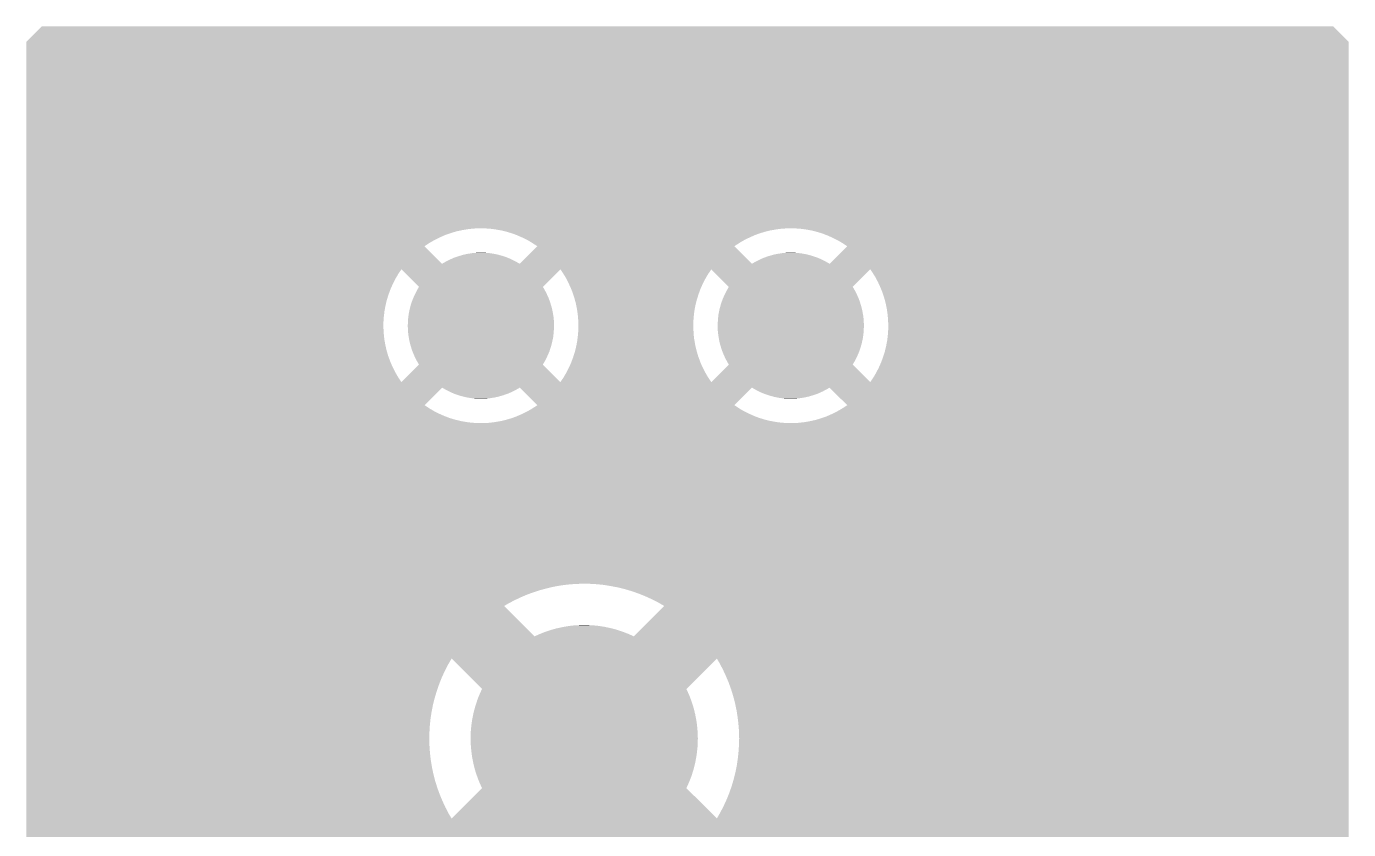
# Model space of a CAD drawing. Extents: x 295 to 953, y 10 to 290.
# Drawn here: x 703.16 to 719.42, y 220.01 to 229.89 of the extents above; entities that cross this region are included whole.
import ezdxf

# ---------------------------------------------------------------- set-up
doc = ezdxf.new("R2010")
doc.units = 0
doc.header["$LTSCALE"] = 5
doc.header["$MEASUREMENT"] = 0
doc.layers.add('FROMC1', color=7, linetype='CONTINUOUS')

msp = doc.modelspace()

# ---------------------------------------------------------------- linework, layer by layer
at = {"layer": 'FROMC1'}
for points in [[(703.16, 229.704), (703.348, 229.893), (719.415, 229.704), (719.227, 229.893)], [(703.16, 227.409), (703.16, 229.704), (719.416, 227.409), (719.416, 229.704)], [(703.16, 229.704), (703.16, 229.704), (719.416, 229.704), (719.415, 229.704)], [(703.16, 227.405), (703.16, 227.409), (708.65, 227.405), (708.72, 227.409)], [(703.16, 227.397), (703.16, 227.405), (708.581, 227.397), (708.65, 227.405)], [(703.16, 227.385), (703.16, 227.397), (708.512, 227.385), (708.581, 227.397)], [(703.16, 227.37), (703.16, 227.385), (708.444, 227.37), (708.512, 227.385)], [(703.16, 227.35), (703.16, 227.37), (708.377, 227.35), (708.444, 227.37)], [(703.16, 227.327), (703.16, 227.35), (708.311, 227.327), (708.377, 227.35)], [(703.16, 227.299), (703.16, 227.327), (708.247, 227.299), (708.311, 227.327)], [(703.16, 227.268), (703.16, 227.299), (708.184, 227.268), (708.247, 227.299)], [(703.16, 227.234), (703.16, 227.268), (708.124, 227.234), (708.184, 227.268)], [(708.789, 227.408), (708.72, 227.409), (712.522, 227.408), (712.53, 227.409)], [(708.84, 227.405), (708.789, 227.408), (712.46, 227.405), (712.522, 227.408)], [(708.859, 227.404), (708.84, 227.405), (712.449, 227.404), (712.46, 227.405)], [(708.912, 227.397), (708.859, 227.404), (712.391, 227.397), (712.449, 227.404)], [(708.928, 227.395), (708.912, 227.397), (712.379, 227.395), (712.391, 227.397)], [(708.981, 227.385), (708.928, 227.395), (712.322, 227.385), (712.379, 227.395)], [(708.997, 227.383), (708.981, 227.385), (712.309, 227.383), (712.322, 227.385)], [(709.05, 227.37), (708.997, 227.383), (712.254, 227.37), (712.309, 227.383)], [(709.065, 227.366), (709.05, 227.37), (712.241, 227.366), (712.254, 227.37)], [(709.117, 227.35), (709.065, 227.366), (712.187, 227.35), (712.241, 227.366)], [(709.132, 227.346), (709.117, 227.35), (712.174, 227.346), (712.187, 227.35)], [(709.183, 227.327), (709.132, 227.346), (712.121, 227.327), (712.174, 227.346)], [(709.197, 227.321), (709.183, 227.327), (712.109, 227.321), (712.121, 227.327)], [(709.247, 227.299), (709.197, 227.321), (712.057, 227.299), (712.109, 227.321)], [(709.261, 227.293), (709.247, 227.299), (712.045, 227.293), (712.057, 227.299)], [(709.31, 227.268), (709.261, 227.293), (711.994, 227.268), (712.045, 227.293)], [(709.323, 227.262), (709.31, 227.268), (711.983, 227.262), (711.994, 227.268)], [(709.371, 227.234), (709.323, 227.262), (711.934, 227.234), (711.983, 227.262)], [(712.599, 227.408), (712.53, 227.409), (719.416, 227.408), (719.416, 227.409)], [(712.669, 227.404), (712.599, 227.408), (719.416, 227.404), (719.416, 227.408)], [(712.738, 227.395), (712.669, 227.404), (719.416, 227.395), (719.416, 227.404)], [(712.807, 227.383), (712.738, 227.395), (719.416, 227.383), (719.416, 227.395)], [(712.875, 227.366), (712.807, 227.383), (719.416, 227.366), (719.416, 227.383)], [(712.942, 227.346), (712.875, 227.366), (719.416, 227.346), (719.416, 227.366)], [(713.007, 227.321), (712.942, 227.346), (719.416, 227.321), (719.416, 227.346)], [(713.071, 227.293), (713.007, 227.321), (719.416, 227.293), (719.416, 227.321)], [(713.133, 227.262), (713.071, 227.293), (719.416, 227.262), (719.416, 227.293)], [(713.193, 227.226), (713.133, 227.262), (719.416, 227.226), (719.416, 227.262)], [(703.16, 227.196), (703.16, 227.234), (708.065, 227.196), (708.124, 227.234)], [(703.16, 227.188), (703.16, 227.196), (708.054, 227.188), (708.065, 227.196)], [(703.16, 226.972), (703.16, 227.188), (708.27, 226.972), (708.054, 227.188)], [(708.587, 227.095), (708.61, 227.098), (708.905, 227.095), (708.888, 227.098)], [(708.61, 227.098), (708.647, 227.104), (708.888, 227.098), (708.844, 227.104)], [(708.647, 227.104), (708.673, 227.106), (708.844, 227.104), (708.828, 227.106)], [(708.673, 227.106), (708.707, 227.108), (708.828, 227.106), (708.78, 227.108)], [(708.707, 227.108), (708.768, 227.109), (708.78, 227.108), (708.768, 227.109)], [(709.225, 226.972), (709.441, 227.188), (712.08, 226.972), (711.864, 227.188)], [(709.383, 227.226), (709.371, 227.234), (711.922, 227.226), (711.934, 227.234)], [(709.429, 227.196), (709.383, 227.226), (711.875, 227.196), (711.922, 227.226)], [(709.441, 227.188), (709.429, 227.196), (711.864, 227.188), (711.875, 227.196)], [(712.397, 227.095), (712.42, 227.098), (712.715, 227.095), (712.698, 227.098)], [(712.42, 227.098), (712.457, 227.104), (712.698, 227.098), (712.654, 227.104)], [(712.457, 227.104), (712.483, 227.106), (712.654, 227.104), (712.638, 227.106)], [(712.483, 227.106), (712.517, 227.108), (712.638, 227.106), (712.59, 227.108)], [(712.517, 227.108), (712.578, 227.109), (712.59, 227.108), (712.578, 227.109)], [(713.035, 226.972), (713.251, 227.188), (719.416, 226.972), (719.416, 227.188)], [(713.251, 227.188), (713.193, 227.226), (719.416, 227.188), (719.416, 227.226)], [(703.16, 226.904), (703.16, 226.972), (719.416, 226.904), (719.416, 226.972)], [(708.27, 226.972), (708.304, 226.992), (709.225, 226.972), (709.19, 226.992)], [(708.304, 226.992), (708.323, 227.002), (709.19, 226.992), (709.173, 227.002)], [(708.323, 227.002), (708.358, 227.02), (709.173, 227.002), (709.136, 227.02)], [(708.358, 227.02), (708.377, 227.029), (709.136, 227.02), (709.119, 227.029)], [(708.377, 227.029), (708.413, 227.045), (709.119, 227.029), (709.081, 227.045)], [(708.413, 227.045), (708.433, 227.052), (709.081, 227.045), (709.063, 227.052)], [(708.433, 227.052), (708.47, 227.065), (709.063, 227.052), (709.024, 227.065)], [(708.47, 227.065), (708.491, 227.071), (709.024, 227.065), (709.006, 227.071)], [(708.491, 227.071), (708.528, 227.082), (709.006, 227.071), (708.965, 227.082)], [(708.528, 227.082), (708.55, 227.087), (708.965, 227.082), (708.947, 227.087)], [(708.55, 227.087), (708.587, 227.095), (708.947, 227.087), (708.905, 227.095)], [(712.08, 226.972), (712.114, 226.992), (713.035, 226.972), (713, 226.992)], [(712.114, 226.992), (712.133, 227.002), (713, 226.992), (712.983, 227.002)], [(712.133, 227.002), (712.168, 227.02), (712.983, 227.002), (712.946, 227.02)], [(712.168, 227.02), (712.187, 227.029), (712.946, 227.02), (712.929, 227.029)], [(712.187, 227.029), (712.223, 227.045), (712.929, 227.029), (712.891, 227.045)], [(712.223, 227.045), (712.243, 227.052), (712.891, 227.045), (712.873, 227.052)], [(712.243, 227.052), (712.28, 227.065), (712.873, 227.052), (712.834, 227.065)], [(712.28, 227.065), (712.301, 227.071), (712.834, 227.065), (712.816, 227.071)], [(712.301, 227.071), (712.338, 227.082), (712.816, 227.071), (712.775, 227.082)], [(712.338, 227.082), (712.36, 227.087), (712.775, 227.082), (712.757, 227.087)], [(712.36, 227.087), (712.397, 227.095), (712.757, 227.087), (712.715, 227.095)], [(703.16, 226.846), (703.16, 226.904), (707.731, 226.846), (707.77, 226.904)], [(703.16, 226.786), (703.16, 226.846), (707.696, 226.786), (707.731, 226.846)], [(703.16, 226.723), (703.16, 226.786), (707.664, 226.723), (707.696, 226.786)], [(707.986, 226.688), (707.77, 226.904), (709.509, 226.688), (709.725, 226.904)], [(709.749, 226.869), (709.725, 226.904), (711.557, 226.869), (711.58, 226.904)], [(709.763, 226.846), (709.749, 226.869), (711.541, 226.846), (711.557, 226.869)], [(709.786, 226.81), (709.763, 226.846), (711.52, 226.81), (711.541, 226.846)], [(709.799, 226.786), (709.786, 226.81), (711.506, 226.786), (711.52, 226.81)], [(709.819, 226.748), (709.799, 226.786), (711.487, 226.748), (711.506, 226.786)], [(711.796, 226.688), (711.58, 226.904), (713.319, 226.688), (713.535, 226.904)], [(713.559, 226.869), (713.535, 226.904), (719.416, 226.869), (719.416, 226.904)], [(713.596, 226.81), (713.559, 226.869), (719.416, 226.81), (719.416, 226.869)], [(713.629, 226.748), (713.596, 226.81), (719.416, 226.748), (719.416, 226.81)], [(703.16, 226.66), (703.16, 226.723), (707.636, 226.66), (707.664, 226.723)], [(703.16, 226.594), (703.16, 226.66), (707.612, 226.594), (707.636, 226.66)], [(707.929, 226.581), (707.947, 226.618), (709.566, 226.581), (709.549, 226.618)], [(707.947, 226.618), (707.956, 226.636), (709.549, 226.618), (709.539, 226.636)], [(707.956, 226.636), (707.976, 226.671), (709.539, 226.636), (709.52, 226.671)], [(707.976, 226.671), (707.986, 226.688), (709.52, 226.671), (709.509, 226.688)], [(709.83, 226.723), (709.819, 226.748), (711.474, 226.723), (711.487, 226.748)], [(709.848, 226.685), (709.83, 226.723), (711.457, 226.685), (711.474, 226.723)], [(709.858, 226.66), (709.848, 226.685), (711.446, 226.66), (711.457, 226.685)], [(709.874, 226.62), (709.858, 226.66), (711.432, 226.62), (711.446, 226.66)], [(709.883, 226.594), (709.874, 226.62), (711.422, 226.594), (711.432, 226.62)], [(711.739, 226.581), (711.757, 226.618), (713.376, 226.581), (713.359, 226.618)], [(711.757, 226.618), (711.766, 226.636), (713.359, 226.618), (713.349, 226.636)], [(711.766, 226.636), (711.786, 226.671), (713.349, 226.636), (713.33, 226.671)], [(711.786, 226.671), (711.796, 226.688), (713.33, 226.671), (713.319, 226.688)], [(713.658, 226.685), (713.629, 226.748), (719.416, 226.685), (719.416, 226.748)], [(713.684, 226.62), (713.658, 226.685), (719.416, 226.62), (719.416, 226.685)], [(713.706, 226.554), (713.684, 226.62), (719.416, 226.554), (719.416, 226.62)], [(703.16, 226.527), (703.16, 226.594), (707.591, 226.527), (707.612, 226.594)], [(703.16, 226.46), (703.16, 226.527), (707.575, 226.46), (707.591, 226.527)], [(703.16, 226.391), (703.16, 226.46), (707.562, 226.391), (707.575, 226.46)], [(707.871, 226.41), (707.881, 226.449), (709.624, 226.41), (709.614, 226.449)], [(707.881, 226.449), (707.886, 226.468), (709.614, 226.449), (709.608, 226.468)], [(707.886, 226.468), (707.899, 226.507), (709.608, 226.468), (709.596, 226.507)], [(707.899, 226.507), (707.906, 226.526), (709.596, 226.507), (709.589, 226.526)], [(707.906, 226.526), (707.921, 226.563), (709.589, 226.526), (709.575, 226.563)], [(707.921, 226.563), (707.929, 226.581), (709.575, 226.563), (709.566, 226.581)], [(709.896, 226.554), (709.883, 226.594), (711.41, 226.554), (711.422, 226.594)], [(709.903, 226.527), (709.896, 226.554), (711.401, 226.527), (711.41, 226.554)], [(709.914, 226.487), (709.903, 226.527), (711.392, 226.487), (711.401, 226.527)], [(709.92, 226.46), (709.914, 226.487), (711.385, 226.46), (711.392, 226.487)], [(709.928, 226.418), (709.92, 226.46), (711.377, 226.418), (711.385, 226.46)], [(711.681, 226.41), (711.691, 226.449), (713.434, 226.41), (713.424, 226.449)], [(711.691, 226.449), (711.696, 226.468), (713.424, 226.449), (713.418, 226.468)], [(711.696, 226.468), (711.709, 226.507), (713.418, 226.468), (713.406, 226.507)], [(711.709, 226.507), (711.716, 226.526), (713.406, 226.507), (713.399, 226.526)], [(711.716, 226.526), (711.731, 226.563), (713.399, 226.526), (713.385, 226.563)], [(711.731, 226.563), (711.739, 226.581), (713.385, 226.563), (713.376, 226.581)], [(713.724, 226.487), (713.706, 226.554), (719.416, 226.487), (719.416, 226.554)], [(713.738, 226.418), (713.724, 226.487), (719.416, 226.418), (719.416, 226.487)], [(703.16, 226.322), (703.16, 226.391), (707.554, 226.322), (707.562, 226.391)], [(703.16, 226.252), (703.16, 226.322), (707.549, 226.252), (707.554, 226.322)], [(707.851, 226.27), (707.852, 226.291), (709.645, 226.27), (709.643, 226.291)], [(707.852, 226.291), (707.857, 226.331), (709.643, 226.291), (709.639, 226.331)], [(707.857, 226.331), (707.859, 226.351), (709.639, 226.331), (709.635, 226.351)], [(707.859, 226.351), (707.867, 226.39), (709.635, 226.351), (709.628, 226.39)], [(707.867, 226.39), (707.871, 226.41), (709.628, 226.39), (709.624, 226.41)], [(709.932, 226.391), (709.928, 226.418), (711.372, 226.391), (711.377, 226.418)], [(709.938, 226.349), (709.932, 226.391), (711.367, 226.349), (711.372, 226.391)], [(709.941, 226.322), (709.938, 226.349), (711.364, 226.322), (711.367, 226.349)], [(709.944, 226.28), (709.941, 226.322), (711.361, 226.28), (711.364, 226.322)], [(711.661, 226.27), (711.662, 226.291), (713.455, 226.27), (713.453, 226.291)], [(711.662, 226.291), (711.667, 226.331), (713.453, 226.291), (713.449, 226.331)], [(711.667, 226.331), (711.669, 226.351), (713.449, 226.331), (713.445, 226.351)], [(711.669, 226.351), (711.677, 226.39), (713.445, 226.351), (713.438, 226.39)], [(711.677, 226.39), (711.681, 226.41), (713.438, 226.39), (713.434, 226.41)], [(713.748, 226.349), (713.738, 226.418), (719.416, 226.349), (719.416, 226.418)], [(713.754, 226.28), (713.748, 226.349), (719.416, 226.28), (719.416, 226.349)], [(703.16, 226.182), (703.16, 226.252), (707.549, 226.182), (707.549, 226.252)], [(703.16, 226.112), (703.16, 226.182), (707.553, 226.112), (707.549, 226.182)], [(707.848, 226.21), (707.849, 226.23), (709.647, 226.21), (709.646, 226.23)], [(707.849, 226.19), (707.848, 226.21), (709.646, 226.19), (709.647, 226.21)], [(707.849, 226.23), (707.851, 226.27), (709.646, 226.23), (709.645, 226.27)], [(707.85, 226.15), (707.849, 226.19), (709.644, 226.15), (709.646, 226.19)], [(707.852, 226.129), (707.85, 226.15), (709.643, 226.129), (709.644, 226.15)], [(707.857, 226.089), (707.852, 226.129), (709.638, 226.089), (709.643, 226.129)], [(709.942, 226.112), (709.946, 226.168), (711.363, 226.112), (711.36, 226.168)], [(709.945, 226.252), (709.944, 226.28), (711.359, 226.252), (711.361, 226.28)], [(709.946, 226.21), (709.945, 226.252), (711.359, 226.21), (711.359, 226.252)], [(709.946, 226.182), (709.946, 226.21), (711.359, 226.182), (711.359, 226.21)], [(709.946, 226.168), (709.946, 226.182), (711.36, 226.168), (711.359, 226.182)], [(711.658, 226.21), (711.659, 226.23), (713.457, 226.21), (713.456, 226.23)], [(711.659, 226.19), (711.658, 226.21), (713.456, 226.19), (713.457, 226.21)], [(711.659, 226.23), (711.661, 226.27), (713.456, 226.23), (713.455, 226.27)], [(711.66, 226.15), (711.659, 226.19), (713.454, 226.15), (713.456, 226.19)], [(711.662, 226.129), (711.66, 226.15), (713.453, 226.129), (713.454, 226.15)], [(711.667, 226.089), (711.662, 226.129), (713.448, 226.089), (713.453, 226.129)], [(713.751, 226.098), (713.756, 226.168), (719.416, 226.098), (719.416, 226.168)], [(713.756, 226.21), (713.754, 226.28), (719.416, 226.21), (719.416, 226.28)], [(713.756, 226.168), (713.756, 226.21), (719.416, 226.168), (719.416, 226.21)], [(703.16, 226.043), (703.16, 226.112), (707.56, 226.043), (707.553, 226.112)], [(703.16, 225.974), (703.16, 226.043), (707.572, 225.974), (707.56, 226.043)], [(703.16, 225.906), (703.16, 225.974), (707.588, 225.906), (707.572, 225.974)], [(707.86, 226.069), (707.857, 226.089), (709.636, 226.069), (709.638, 226.089)], [(707.867, 226.03), (707.86, 226.069), (709.628, 226.03), (709.636, 226.069)], [(707.871, 226.01), (707.867, 226.03), (709.624, 226.01), (709.628, 226.03)], [(707.881, 225.971), (707.871, 226.01), (709.614, 225.971), (709.624, 226.01)], [(707.887, 225.952), (707.881, 225.971), (709.609, 225.952), (709.614, 225.971)], [(709.907, 225.906), (709.92, 225.96), (711.398, 225.906), (711.385, 225.96)], [(709.92, 225.96), (709.923, 225.974), (711.385, 225.96), (711.382, 225.974)], [(709.923, 225.974), (709.933, 226.029), (711.382, 225.974), (711.373, 226.029)], [(709.933, 226.029), (709.934, 226.043), (711.373, 226.029), (711.37, 226.043)], [(709.934, 226.043), (709.941, 226.098), (711.37, 226.043), (711.364, 226.098)], [(709.941, 226.098), (709.942, 226.112), (711.364, 226.098), (711.363, 226.112)], [(711.67, 226.069), (711.667, 226.089), (713.446, 226.069), (713.448, 226.089)], [(711.677, 226.03), (711.67, 226.069), (713.438, 226.03), (713.446, 226.069)], [(711.681, 226.01), (711.677, 226.03), (713.434, 226.01), (713.438, 226.03)], [(711.691, 225.971), (711.681, 226.01), (713.424, 225.971), (713.434, 226.01)], [(711.697, 225.952), (711.691, 225.971), (713.419, 225.952), (713.424, 225.971)], [(713.714, 225.893), (713.73, 225.96), (719.416, 225.893), (719.416, 225.96)], [(713.73, 225.96), (713.743, 226.029), (719.416, 225.96), (719.416, 226.029)], [(713.743, 226.029), (713.751, 226.098), (719.416, 226.029), (719.416, 226.098)], [(703.16, 225.839), (703.16, 225.906), (707.607, 225.839), (707.588, 225.906)], [(703.16, 225.774), (703.16, 225.839), (707.631, 225.774), (707.607, 225.839)], [(707.899, 225.913), (707.887, 225.952), (709.596, 225.913), (709.609, 225.952)], [(707.906, 225.894), (707.899, 225.913), (709.59, 225.894), (709.596, 225.913)], [(707.921, 225.857), (707.906, 225.894), (709.574, 225.857), (709.59, 225.894)], [(707.929, 225.839), (707.921, 225.857), (709.566, 225.839), (709.574, 225.857)], [(707.946, 225.802), (707.929, 225.839), (709.548, 225.802), (709.566, 225.839)], [(707.956, 225.784), (707.946, 225.802), (709.54, 225.784), (709.548, 225.802)], [(709.864, 225.774), (709.883, 225.826), (711.441, 225.774), (711.422, 225.826)], [(709.883, 225.826), (709.887, 225.839), (711.422, 225.826), (711.417, 225.839)], [(709.887, 225.839), (709.904, 225.893), (711.417, 225.839), (711.402, 225.893)], [(709.904, 225.893), (709.907, 225.906), (711.402, 225.893), (711.398, 225.906)], [(711.709, 225.913), (711.697, 225.952), (713.406, 225.913), (713.419, 225.952)], [(711.716, 225.894), (711.709, 225.913), (713.4, 225.894), (713.406, 225.913)], [(711.731, 225.857), (711.716, 225.894), (713.384, 225.857), (713.4, 225.894)], [(711.739, 225.839), (711.731, 225.857), (713.376, 225.839), (713.384, 225.857)], [(711.756, 225.802), (711.739, 225.839), (713.358, 225.802), (713.376, 225.839)], [(711.766, 225.784), (711.756, 225.802), (713.35, 225.784), (713.358, 225.802)], [(713.669, 225.76), (713.693, 225.826), (719.416, 225.76), (719.416, 225.826)], [(713.693, 225.826), (713.714, 225.893), (719.416, 225.826), (719.416, 225.893)], [(703.16, 225.709), (703.16, 225.774), (707.658, 225.709), (707.631, 225.774)], [(703.16, 225.647), (703.16, 225.709), (707.689, 225.647), (707.658, 225.709)], [(703.16, 225.586), (703.16, 225.647), (707.724, 225.586), (707.689, 225.647)], [(707.77, 225.516), (707.986, 225.732), (709.725, 225.516), (709.509, 225.732)], [(707.975, 225.749), (707.956, 225.784), (709.519, 225.749), (709.54, 225.784)], [(707.986, 225.732), (707.975, 225.749), (709.509, 225.732), (709.519, 225.749)], [(709.771, 225.586), (709.799, 225.634), (711.534, 225.586), (711.506, 225.634)], [(709.799, 225.634), (709.806, 225.647), (711.506, 225.634), (711.499, 225.647)], [(709.806, 225.647), (709.831, 225.697), (711.499, 225.647), (711.475, 225.697)], [(709.831, 225.697), (709.837, 225.709), (711.475, 225.697), (711.468, 225.709)], [(709.837, 225.709), (709.859, 225.76), (711.468, 225.709), (711.446, 225.76)], [(709.859, 225.76), (709.864, 225.774), (711.446, 225.76), (711.441, 225.774)], [(711.58, 225.516), (711.796, 225.732), (713.535, 225.516), (713.319, 225.732)], [(711.785, 225.749), (711.766, 225.784), (713.329, 225.749), (713.35, 225.784)], [(711.796, 225.732), (711.785, 225.749), (713.319, 225.732), (713.329, 225.749)], [(713.574, 225.574), (713.609, 225.634), (719.416, 225.574), (719.416, 225.634)], [(713.609, 225.634), (713.641, 225.697), (719.416, 225.634), (719.416, 225.697)], [(713.641, 225.697), (713.669, 225.76), (719.416, 225.697), (719.416, 225.76)], [(703.16, 225.528), (703.16, 225.586), (707.762, 225.528), (707.724, 225.586)], [(703.16, 225.516), (703.16, 225.528), (707.77, 225.516), (707.762, 225.528)], [(703.16, 225.448), (703.16, 225.516), (719.416, 225.448), (719.416, 225.516)], [(709.725, 225.516), (709.733, 225.528), (711.58, 225.516), (711.572, 225.528)], [(709.733, 225.528), (709.764, 225.574), (711.572, 225.528), (711.542, 225.574)], [(709.764, 225.574), (709.771, 225.586), (711.542, 225.574), (711.534, 225.586)], [(713.535, 225.516), (713.574, 225.574), (719.416, 225.516), (719.416, 225.574)], [(703.16, 225.232), (703.16, 225.448), (708.054, 225.232), (708.27, 225.448)], [(708.305, 225.428), (708.27, 225.448), (709.191, 225.428), (709.225, 225.448)], [(708.322, 225.418), (708.305, 225.428), (709.172, 225.418), (709.191, 225.428)], [(708.359, 225.4), (708.322, 225.418), (709.137, 225.4), (709.172, 225.418)], [(708.376, 225.391), (708.359, 225.4), (709.118, 225.391), (709.137, 225.4)], [(708.414, 225.375), (708.376, 225.391), (709.082, 225.375), (709.118, 225.391)], [(708.432, 225.368), (708.414, 225.375), (709.062, 225.368), (709.082, 225.375)], [(708.472, 225.355), (708.432, 225.368), (709.025, 225.355), (709.062, 225.368)], [(708.489, 225.349), (708.472, 225.355), (709.004, 225.349), (709.025, 225.355)], [(708.53, 225.338), (708.489, 225.349), (708.967, 225.338), (709.004, 225.349)], [(708.548, 225.333), (708.53, 225.338), (708.945, 225.333), (708.967, 225.338)], [(708.59, 225.325), (708.548, 225.333), (708.908, 225.325), (708.945, 225.333)], [(708.607, 225.322), (708.59, 225.325), (708.885, 225.322), (708.908, 225.325)], [(708.651, 225.316), (708.607, 225.322), (708.848, 225.316), (708.885, 225.322)], [(708.667, 225.314), (708.651, 225.316), (708.822, 225.314), (708.848, 225.316)], [(708.715, 225.312), (708.667, 225.314), (708.788, 225.312), (708.822, 225.314)], [(708.727, 225.311), (708.715, 225.312), (708.727, 225.311), (708.788, 225.312)], [(709.441, 225.232), (709.225, 225.448), (711.864, 225.232), (712.08, 225.448)], [(712.115, 225.428), (712.08, 225.448), (713.001, 225.428), (713.035, 225.448)], [(712.132, 225.418), (712.115, 225.428), (712.982, 225.418), (713.001, 225.428)], [(712.169, 225.4), (712.132, 225.418), (712.947, 225.4), (712.982, 225.418)], [(712.186, 225.391), (712.169, 225.4), (712.928, 225.391), (712.947, 225.4)], [(712.224, 225.375), (712.186, 225.391), (712.892, 225.375), (712.928, 225.391)], [(712.242, 225.368), (712.224, 225.375), (712.872, 225.368), (712.892, 225.375)], [(712.282, 225.355), (712.242, 225.368), (712.835, 225.355), (712.872, 225.368)], [(712.299, 225.349), (712.282, 225.355), (712.814, 225.349), (712.835, 225.355)], [(712.34, 225.338), (712.299, 225.349), (712.777, 225.338), (712.814, 225.349)], [(712.358, 225.333), (712.34, 225.338), (712.755, 225.333), (712.777, 225.338)], [(712.4, 225.325), (712.358, 225.333), (712.718, 225.325), (712.755, 225.333)], [(712.417, 225.322), (712.4, 225.325), (712.695, 225.322), (712.718, 225.325)], [(712.461, 225.316), (712.417, 225.322), (712.658, 225.316), (712.695, 225.322)], [(712.477, 225.314), (712.461, 225.316), (712.632, 225.314), (712.658, 225.316)], [(712.525, 225.312), (712.477, 225.314), (712.598, 225.312), (712.632, 225.314)], [(712.537, 225.311), (712.525, 225.312), (712.537, 225.311), (712.598, 225.312)], [(713.251, 225.232), (713.035, 225.448), (719.416, 225.232), (719.416, 225.448)], [(703.16, 225.194), (703.16, 225.232), (708.112, 225.194), (708.054, 225.232)], [(703.16, 225.158), (703.16, 225.194), (708.172, 225.158), (708.112, 225.194)], [(703.16, 225.127), (703.16, 225.158), (708.234, 225.127), (708.172, 225.158)], [(709.26, 225.127), (709.311, 225.152), (712.044, 225.127), (711.995, 225.152)], [(709.311, 225.152), (709.323, 225.158), (711.995, 225.152), (711.982, 225.158)], [(709.323, 225.158), (709.371, 225.186), (711.982, 225.158), (711.934, 225.186)], [(709.371, 225.186), (709.383, 225.194), (711.934, 225.186), (711.922, 225.194)], [(709.383, 225.194), (709.43, 225.224), (711.922, 225.194), (711.876, 225.224)], [(709.43, 225.224), (709.441, 225.232), (711.876, 225.224), (711.864, 225.232)], [(713.058, 225.121), (713.121, 225.152), (719.416, 225.121), (719.416, 225.152)], [(713.121, 225.152), (713.181, 225.186), (719.416, 225.152), (719.416, 225.186)], [(713.181, 225.186), (713.24, 225.224), (719.416, 225.186), (719.416, 225.224)], [(713.24, 225.224), (713.251, 225.232), (719.416, 225.224), (719.416, 225.232)], [(703.16, 225.099), (703.16, 225.127), (708.298, 225.099), (708.234, 225.127)], [(703.16, 225.074), (703.16, 225.099), (708.363, 225.074), (708.298, 225.099)], [(703.16, 225.054), (703.16, 225.074), (708.43, 225.054), (708.363, 225.074)], [(703.16, 225.037), (703.16, 225.054), (708.498, 225.037), (708.43, 225.054)], [(703.16, 225.025), (703.16, 225.037), (708.567, 225.025), (708.498, 225.037)], [(703.16, 225.016), (703.16, 225.025), (708.636, 225.016), (708.567, 225.025)], [(703.16, 225.012), (703.16, 225.016), (708.706, 225.012), (708.636, 225.016)], [(703.16, 225.011), (703.16, 225.012), (708.775, 225.011), (708.706, 225.012)], [(703.16, 223.035), (703.16, 225.011), (719.416, 223.035), (719.416, 225.011)], [(708.775, 225.011), (708.783, 225.012), (712.585, 225.011), (712.516, 225.012)], [(708.783, 225.012), (708.845, 225.015), (712.516, 225.012), (712.465, 225.015)], [(708.845, 225.015), (708.856, 225.016), (712.465, 225.015), (712.446, 225.016)], [(708.856, 225.016), (708.914, 225.023), (712.446, 225.016), (712.393, 225.023)], [(708.914, 225.023), (708.926, 225.025), (712.393, 225.023), (712.377, 225.025)], [(708.926, 225.025), (708.983, 225.035), (712.377, 225.025), (712.324, 225.035)], [(708.983, 225.035), (708.996, 225.037), (712.324, 225.035), (712.308, 225.037)], [(708.996, 225.037), (709.051, 225.05), (712.308, 225.037), (712.255, 225.05)], [(709.051, 225.05), (709.064, 225.054), (712.255, 225.05), (712.24, 225.054)], [(709.064, 225.054), (709.118, 225.07), (712.24, 225.054), (712.188, 225.07)], [(709.118, 225.07), (709.131, 225.074), (712.188, 225.07), (712.173, 225.074)], [(709.131, 225.074), (709.184, 225.093), (712.173, 225.074), (712.122, 225.093)], [(709.184, 225.093), (709.196, 225.099), (712.122, 225.093), (712.108, 225.099)], [(709.196, 225.099), (709.248, 225.121), (712.108, 225.099), (712.058, 225.121)], [(709.248, 225.121), (709.26, 225.127), (712.058, 225.121), (712.044, 225.127)], [(712.585, 225.011), (712.655, 225.015), (719.416, 225.011), (719.416, 225.015)], [(712.655, 225.015), (712.724, 225.023), (719.416, 225.015), (719.416, 225.023)], [(712.724, 225.023), (712.793, 225.035), (719.416, 225.023), (719.416, 225.035)], [(712.793, 225.035), (712.861, 225.05), (719.416, 225.035), (719.416, 225.05)], [(712.861, 225.05), (712.928, 225.07), (719.416, 225.05), (719.416, 225.07)], [(712.928, 225.07), (712.994, 225.093), (719.416, 225.07), (719.416, 225.093)], [(712.994, 225.093), (713.058, 225.121), (719.416, 225.093), (719.416, 225.121)], [(703.16, 223.032), (703.16, 223.035), (709.908, 223.032), (709.996, 223.035)], [(710.084, 223.034), (709.996, 223.035), (719.416, 223.034), (719.416, 223.035)], [(710.172, 223.029), (710.084, 223.034), (719.416, 223.029), (719.416, 223.034)], [(703.16, 223.025), (703.16, 223.032), (709.821, 223.025), (709.908, 223.032)], [(703.16, 223.014), (703.16, 223.025), (709.733, 223.014), (709.821, 223.025)], [(703.16, 222.999), (703.16, 223.014), (709.647, 222.999), (709.733, 223.014)], [(703.16, 222.979), (703.16, 222.999), (709.561, 222.979), (709.647, 222.999)], [(703.16, 222.956), (703.16, 222.979), (709.476, 222.956), (709.561, 222.979)], [(703.16, 222.929), (703.16, 222.956), (709.392, 222.929), (709.476, 222.956)], [(703.16, 222.899), (703.16, 222.929), (709.31, 222.899), (709.392, 222.929)], [(703.16, 222.864), (703.16, 222.899), (709.229, 222.864), (709.31, 222.899)], [(710.259, 223.02), (710.172, 223.029), (719.416, 223.02), (719.416, 223.029)], [(710.346, 223.006), (710.259, 223.02), (719.416, 223.006), (719.416, 223.02)], [(710.433, 222.989), (710.346, 223.006), (719.416, 222.989), (719.416, 223.006)], [(710.518, 222.968), (710.433, 222.989), (719.416, 222.968), (719.416, 222.989)], [(710.602, 222.943), (710.518, 222.968), (719.416, 222.943), (719.416, 222.968)], [(710.686, 222.914), (710.602, 222.943), (719.416, 222.914), (719.416, 222.943)], [(710.767, 222.881), (710.686, 222.914), (719.416, 222.881), (719.416, 222.914)], [(710.847, 222.845), (710.767, 222.881), (719.416, 222.845), (719.416, 222.881)], [(703.16, 222.826), (703.16, 222.864), (709.15, 222.826), (709.229, 222.864)], [(703.16, 222.784), (703.16, 222.826), (709.072, 222.784), (709.15, 222.826)], [(703.16, 222.761), (703.16, 222.784), (709.033, 222.761), (709.072, 222.784)], [(703.16, 222.387), (703.16, 222.761), (709.407, 222.387), (709.033, 222.761)], [(710.628, 222.387), (711.002, 222.761), (719.416, 222.387), (719.416, 222.761)], [(710.926, 222.805), (710.847, 222.845), (719.416, 222.805), (719.416, 222.845)], [(711.002, 222.761), (710.926, 222.805), (719.416, 222.761), (719.416, 222.805)], [(703.16, 222.114), (703.16, 222.387), (719.416, 222.114), (719.416, 222.387)], [(709.407, 222.387), (709.459, 222.411), (710.628, 222.387), (710.575, 222.411)], [(709.459, 222.411), (709.477, 222.418), (710.575, 222.411), (710.559, 222.418)], [(709.477, 222.418), (709.529, 222.439), (710.559, 222.418), (710.505, 222.439)], [(709.529, 222.439), (709.547, 222.445), (710.505, 222.439), (710.489, 222.445)], [(709.547, 222.445), (709.601, 222.463), (710.489, 222.445), (710.433, 222.463)], [(709.601, 222.463), (709.619, 222.469), (710.433, 222.463), (710.417, 222.469)], [(709.619, 222.469), (709.673, 222.484), (710.417, 222.469), (710.361, 222.484)], [(709.673, 222.484), (709.692, 222.488), (710.361, 222.484), (710.344, 222.488)], [(709.692, 222.488), (709.746, 222.5), (710.344, 222.488), (710.287, 222.5)], [(709.746, 222.5), (709.767, 222.504), (710.287, 222.5), (710.271, 222.504)], [(709.767, 222.504), (709.821, 222.513), (710.271, 222.504), (710.212, 222.513)], [(709.821, 222.513), (709.842, 222.516), (710.212, 222.513), (710.196, 222.516)], [(709.842, 222.516), (709.896, 222.522), (710.196, 222.516), (710.136, 222.522)], [(709.896, 222.522), (709.92, 222.523), (710.136, 222.522), (710.121, 222.523)], [(709.92, 222.523), (709.971, 222.526), (710.121, 222.523), (710.056, 222.526)], [(709.971, 222.526), (710.046, 222.527), (710.056, 222.526), (710.046, 222.527)], [(703.16, 222.038), (703.16, 222.114), (708.343, 222.038), (708.387, 222.114)], [(708.761, 221.74), (708.387, 222.114), (711.274, 221.74), (711.648, 222.114)], [(711.682, 222.057), (711.648, 222.114), (719.416, 222.057), (719.416, 222.114)], [(703.16, 221.96), (703.16, 222.038), (708.303, 221.96), (708.343, 222.038)], [(703.16, 221.88), (703.16, 221.96), (708.266, 221.88), (708.303, 221.96)], [(711.723, 221.979), (711.682, 222.057), (719.416, 221.979), (719.416, 222.057)], [(711.76, 221.899), (711.723, 221.979), (719.416, 221.899), (719.416, 221.979)], [(711.794, 221.818), (711.76, 221.899), (719.416, 221.818), (719.416, 221.899)], [(703.16, 221.798), (703.16, 221.88), (708.234, 221.798), (708.266, 221.88)], [(703.16, 221.715), (703.16, 221.798), (708.205, 221.715), (708.234, 221.798)], [(708.749, 221.714), (708.761, 221.74), (711.286, 221.714), (711.274, 221.74)], [(711.824, 221.735), (711.794, 221.818), (719.416, 221.735), (719.416, 221.818)], [(711.85, 221.651), (711.824, 221.735), (719.416, 221.651), (719.416, 221.735)], [(703.16, 221.631), (703.16, 221.715), (708.18, 221.631), (708.205, 221.715)], [(703.16, 221.545), (703.16, 221.631), (708.158, 221.545), (708.18, 221.631)], [(708.679, 221.53), (708.694, 221.574), (711.356, 221.53), (711.342, 221.574)], [(708.694, 221.574), (708.702, 221.601), (711.342, 221.574), (711.332, 221.601)], [(708.702, 221.601), (708.719, 221.645), (711.332, 221.601), (711.316, 221.645)], [(708.719, 221.645), (708.73, 221.671), (711.316, 221.645), (711.305, 221.671)], [(708.73, 221.671), (708.749, 221.714), (711.305, 221.671), (711.286, 221.714)], [(711.872, 221.566), (711.85, 221.651), (719.416, 221.566), (719.416, 221.651)], [(703.16, 221.459), (703.16, 221.545), (708.141, 221.459), (708.158, 221.545)], [(703.16, 221.372), (703.16, 221.459), (708.128, 221.372), (708.141, 221.459)], [(708.644, 221.383), (708.653, 221.429), (711.391, 221.383), (711.382, 221.429)], [(708.653, 221.429), (708.659, 221.457), (711.382, 221.429), (711.375, 221.457)], [(708.659, 221.457), (708.672, 221.502), (711.375, 221.457), (711.364, 221.502)], [(708.672, 221.502), (708.679, 221.53), (711.364, 221.502), (711.356, 221.53)], [(711.89, 221.48), (711.872, 221.566), (719.416, 221.48), (719.416, 221.566)], [(711.904, 221.393), (711.89, 221.48), (719.416, 221.393), (719.416, 221.48)], [(703.16, 221.284), (703.16, 221.372), (708.119, 221.284), (708.128, 221.372)], [(703.16, 221.197), (703.16, 221.284), (708.114, 221.197), (708.119, 221.284)], [(708.624, 221.234), (708.629, 221.28), (711.41, 221.234), (711.406, 221.28)], [(708.629, 221.28), (708.632, 221.309), (711.406, 221.28), (711.403, 221.309)], [(708.632, 221.309), (708.639, 221.355), (711.403, 221.309), (711.396, 221.355)], [(708.639, 221.355), (708.644, 221.383), (711.396, 221.355), (711.391, 221.383)], [(711.914, 221.306), (711.904, 221.393), (719.416, 221.306), (719.416, 221.393)], [(711.921, 221.218), (711.914, 221.306), (719.416, 221.218), (719.416, 221.306)], [(703.16, 221.13), (703.16, 221.197), (708.113, 221.13), (708.114, 221.197)], [(703.16, 221.042), (703.16, 221.13), (708.115, 221.042), (708.113, 221.13)], [(708.621, 221.159), (708.623, 221.205), (711.414, 221.159), (711.413, 221.205)], [(708.621, 221.13), (708.621, 221.159), (711.415, 221.13), (711.414, 221.159)], [(708.621, 221.101), (708.621, 221.13), (711.414, 221.101), (711.415, 221.13)], [(708.623, 221.055), (708.621, 221.101), (711.412, 221.055), (711.414, 221.101)], [(708.623, 221.205), (708.624, 221.234), (711.413, 221.205), (711.41, 221.234)], [(711.923, 221.13), (711.921, 221.218), (719.416, 221.13), (719.416, 221.218)], [(711.921, 221.063), (711.923, 221.13), (719.416, 221.063), (719.416, 221.13)], [(703.16, 220.954), (703.16, 221.042), (708.121, 220.954), (708.115, 221.042)], [(703.16, 220.867), (703.16, 220.954), (708.131, 220.867), (708.121, 220.954)], [(708.625, 221.026), (708.623, 221.055), (711.411, 221.026), (711.412, 221.055)], [(708.629, 220.98), (708.625, 221.026), (711.406, 220.98), (711.411, 221.026)], [(708.633, 220.951), (708.629, 220.98), (711.403, 220.951), (711.406, 220.98)], [(708.639, 220.905), (708.633, 220.951), (711.396, 220.905), (711.403, 220.951)], [(711.907, 220.888), (711.916, 220.976), (719.416, 220.888), (719.416, 220.976)], [(711.916, 220.976), (711.921, 221.063), (719.416, 220.976), (719.416, 221.063)], [(703.16, 220.78), (703.16, 220.867), (708.145, 220.78), (708.131, 220.867)], [(703.16, 220.694), (703.16, 220.78), (708.163, 220.694), (708.145, 220.78)], [(708.644, 220.877), (708.639, 220.905), (711.391, 220.877), (711.396, 220.905)], [(708.653, 220.831), (708.644, 220.877), (711.382, 220.831), (711.391, 220.877)], [(708.66, 220.803), (708.653, 220.831), (711.376, 220.803), (711.382, 220.831)], [(708.671, 220.758), (708.66, 220.803), (711.364, 220.758), (711.376, 220.803)], [(708.679, 220.73), (708.671, 220.758), (711.356, 220.73), (711.364, 220.758)], [(711.877, 220.715), (711.894, 220.801), (719.416, 220.715), (719.416, 220.801)], [(711.894, 220.801), (711.907, 220.888), (719.416, 220.801), (719.416, 220.888)], [(703.16, 220.609), (703.16, 220.694), (708.185, 220.609), (708.163, 220.694)], [(703.16, 220.525), (703.16, 220.609), (708.211, 220.525), (708.185, 220.609)], [(708.693, 220.686), (708.679, 220.73), (711.342, 220.686), (711.356, 220.73)], [(708.703, 220.659), (708.693, 220.686), (711.333, 220.659), (711.342, 220.686)], [(708.719, 220.615), (708.703, 220.659), (711.316, 220.615), (711.333, 220.659)], [(708.73, 220.589), (708.719, 220.615), (711.305, 220.589), (711.316, 220.615)], [(711.831, 220.545), (711.856, 220.629), (719.416, 220.545), (719.416, 220.629)], [(711.856, 220.629), (711.877, 220.715), (719.416, 220.629), (719.416, 220.715)], [(703.16, 220.442), (703.16, 220.525), (708.241, 220.442), (708.211, 220.525)], [(703.16, 220.361), (703.16, 220.442), (708.275, 220.361), (708.241, 220.442)], [(708.387, 220.146), (708.761, 220.52), (711.649, 220.146), (711.274, 220.52)], [(708.749, 220.546), (708.73, 220.589), (711.286, 220.546), (711.305, 220.589)], [(708.761, 220.52), (708.749, 220.546), (711.274, 220.52), (711.286, 220.546)], [(711.769, 220.38), (711.802, 220.462), (719.416, 220.38), (719.416, 220.462)], [(711.802, 220.462), (711.831, 220.545), (719.416, 220.462), (719.416, 220.545)], [(703.16, 220.281), (703.16, 220.361), (708.312, 220.281), (708.275, 220.361)], [(703.16, 220.203), (703.16, 220.281), (708.353, 220.203), (708.312, 220.281)], [(711.692, 220.222), (711.732, 220.3), (719.416, 220.222), (719.416, 220.3)], [(711.732, 220.3), (711.769, 220.38), (719.416, 220.3), (719.416, 220.38)], [(703.16, 220.146), (703.16, 220.203), (708.387, 220.146), (708.353, 220.203)], [(703.16, 219.873), (703.16, 220.146), (719.416, 219.873), (719.416, 220.146)], [(711.649, 220.146), (711.692, 220.222), (719.416, 220.146), (719.416, 220.222)]]:
    msp.add_solid(points, dxfattribs=at)

doc.saveas('drawing.dxf')
